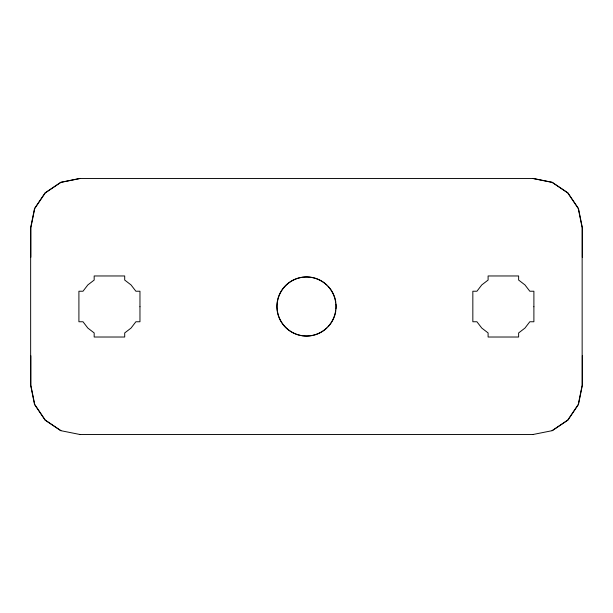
<?xml version="1.0" encoding="UTF-8"?>
<svg xmlns="http://www.w3.org/2000/svg" width="613" height="613" viewBox="0 0 613 613"><rect width="100%" height="100%" fill="white"/><g stroke="black" fill="none" stroke-linecap="round" stroke-linejoin="round"><path stroke-width="0.92" d="M552.075 430.655L567.722 420.104L578.281 404.45L582.151 385.286L582.151 227.714L578.281 208.55L567.722 192.896L552.075 182.345L532.904 178.475M80.096 178.475L60.925 182.345L45.278 192.896L34.719 208.55L30.849 227.714L30.849 257.253M532.904 434.525L552.275 430.655L567.929 420.104L578.48 404.45L582.35 385.286L582.35 355.739M79.889 434.525L533.111 434.525M80.096 434.525L60.725 430.655L45.071 420.104L34.52 404.45L30.65 385.286L30.65 227.714L34.52 208.55L45.071 192.896L60.725 182.345L79.889 178.475L533.111 178.475L552.275 182.345L567.929 192.896L578.48 208.55L582.35 227.714L582.35 257.253M60.925 430.655L45.278 420.104L34.719 404.45L30.849 385.286L30.849 355.739M335.832 310.783A29.547 29.547 0 0 1 328.085 326.783M326.882 327.986A29.547 29.547 0 0 1 285.512 327.189A29.547 29.547 0 0 1 285.512 285.811A29.547 29.547 0 0 1 326.882 285.014M328.085 286.217A29.547 29.547 0 0 1 335.832 302.217M336.031 303.933A29.547 29.547 0 0 1 336.031 309.067M139.963 306.738L139.963 321.756L135.887 321.756L131.029 328.085L124.7 332.943L124.7 337.02L94.172 337.02L94.172 332.936L87.851 328.078L82.993 321.756L78.908 321.756L78.908 291.229L83 291.229L87.851 284.915L94.172 280.064L94.172 275.965L124.7 275.965L124.7 280.057L131.021 284.915L135.879 291.229L139.963 291.229L139.963 306.738M533.892 306.738L533.892 321.756L529.808 321.756L524.95 328.085L518.629 332.943L518.629 337.02L488.101 337.02L488.101 332.936L481.78 328.078L476.922 321.756L472.838 321.756L472.838 291.229L476.929 291.229L481.78 284.915L488.101 280.064L488.101 275.965L518.629 275.965L518.629 280.057L524.95 284.915L529.808 291.229L533.892 291.229L533.892 306.738M285.505 327.388A29.547 29.547 0 0 0 334.936 314.147A29.547 29.547 0 0 0 298.753 277.965A29.547 29.547 0 0 0 285.505 327.388"/></g></svg>
